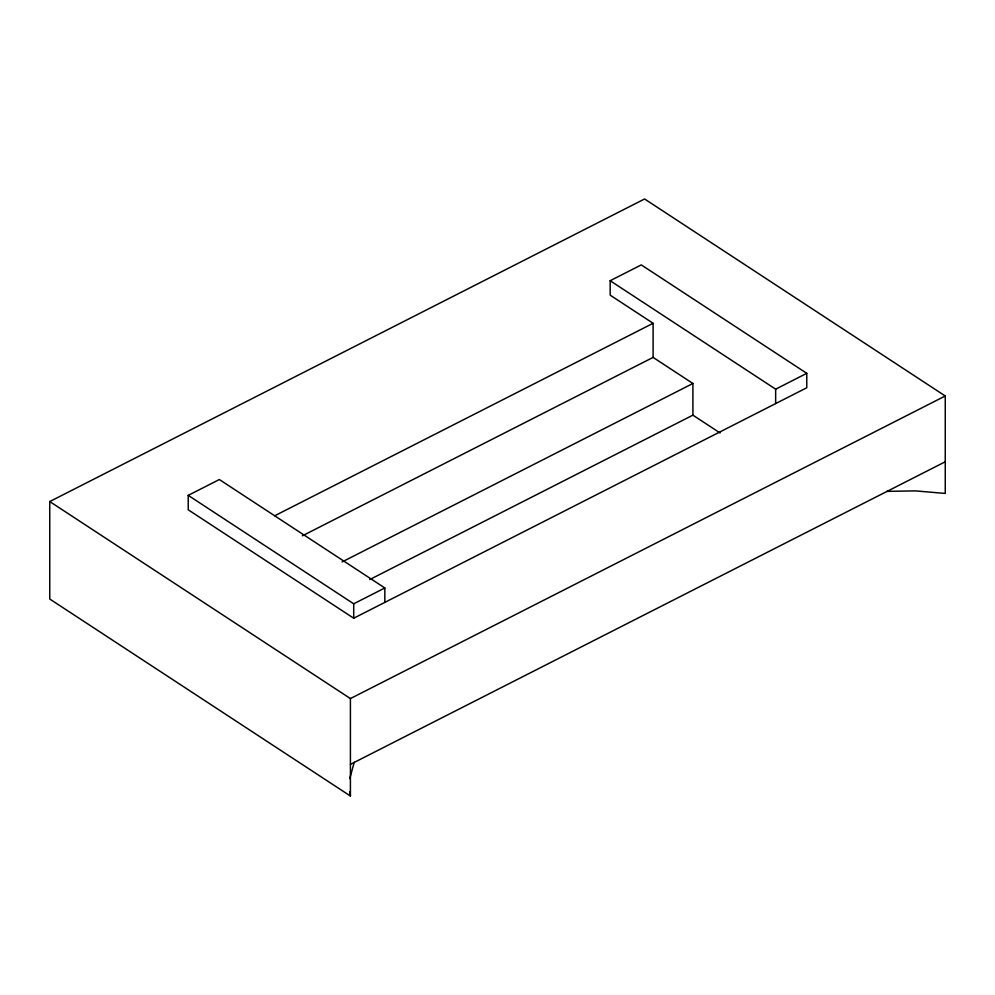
<?xml version="1.0" encoding="UTF-8"?>
<svg xmlns="http://www.w3.org/2000/svg" width="995" height="995" viewBox="0 0 995 995"><rect width="100%" height="100%" fill="white"/><g stroke="black" fill="none" stroke-linecap="round" stroke-linejoin="round"><path stroke-width="1.49" d="M349.767 778.625L354.232 762.294M49.75 501.555L350.414 698.565L350.414 796.025L49.75 599.015L49.75 501.555L644.586 198.975L945.25 395.985L945.25 493.445L915.425 490.883L886.806 491.381M720.057 432.949L692.906 415.151L692.906 383.485L653.106 357.404L653.106 323.288L610.171 295.154L610.171 280.727L641.29 264.894L806.771 373.336L806.771 387.751L353.71 618.218L188.229 509.788L188.229 495.361L219.348 479.528L384.829 587.97L384.829 602.385M274.719 515.771L653.106 323.288M302.343 535.832L653.106 357.404M342.143 561.914L692.906 383.485M369.754 579.538L692.906 415.151M188.229 495.361L353.71 603.803L384.829 587.97M610.171 280.727L775.652 389.169L806.771 373.336M350.414 698.565L945.25 395.985M350.414 764.359L945.25 461.779M349.83 791.585L350.414 796.025M775.652 389.169L775.652 403.584M353.71 603.803L353.71 618.218"/></g></svg>
